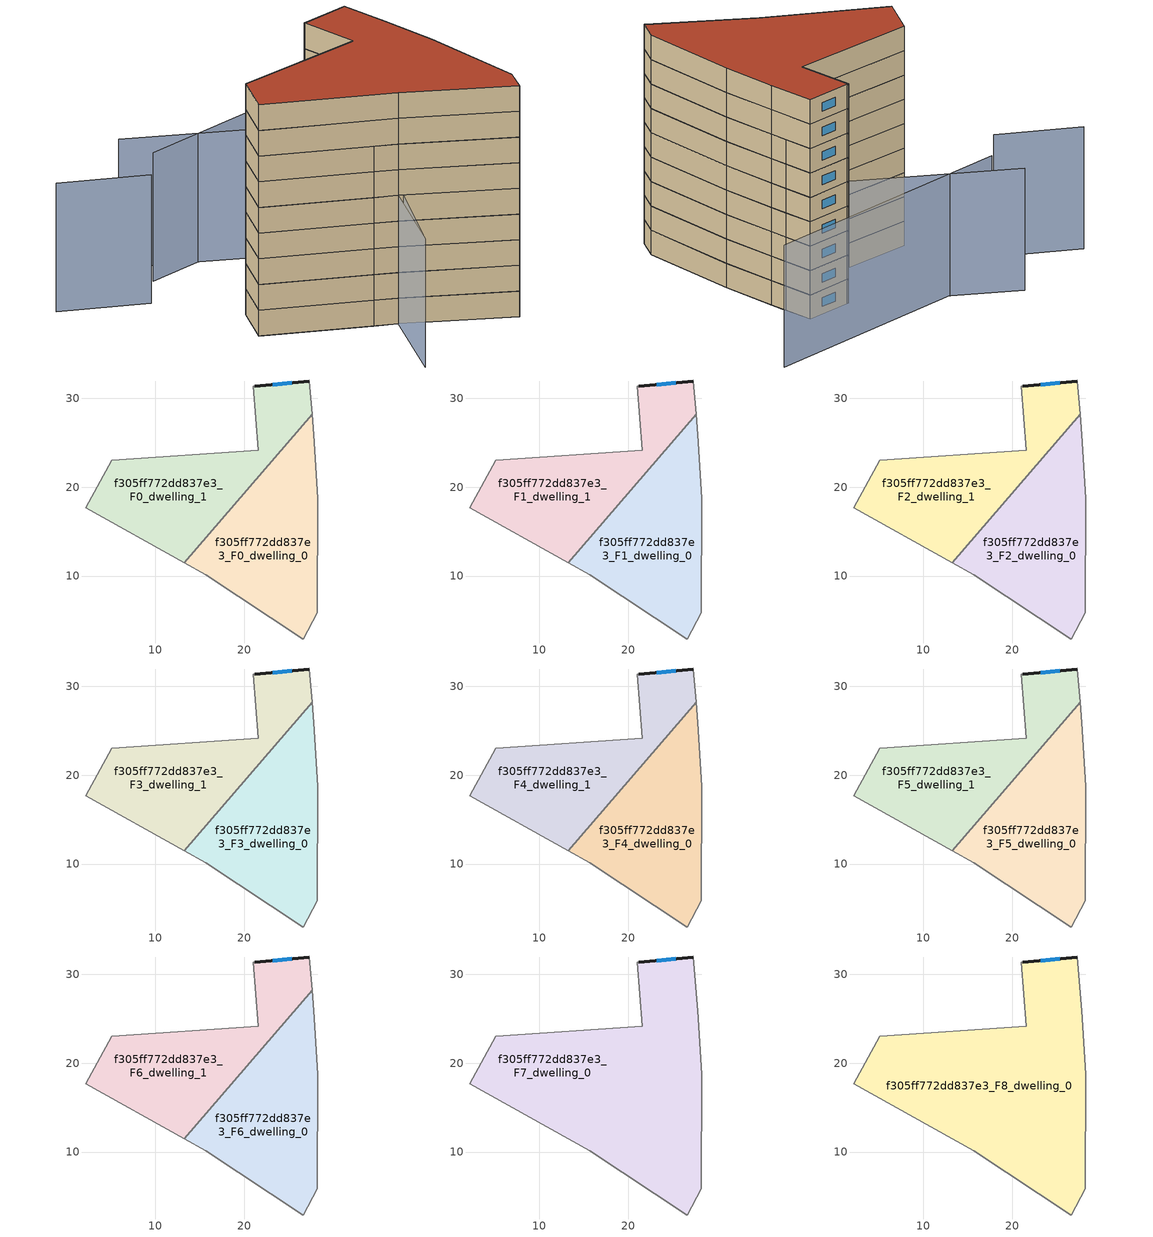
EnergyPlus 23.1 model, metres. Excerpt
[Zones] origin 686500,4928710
f305ff772dd837e3_F0_dwelling_0
 floor ground (EU_floor_Construction): 26.66,2.92 28.22,5.88 28.26,18.79 27.83,25.89 27.65,28.21 13.26,11.48 15.64,10.14 z0
 wall adiabatic (EU_wall_Construction): 27.65,28.21 27.83,25.89 28.26,18.79 28.22,5.88 26.66,2.92 15.64,10.14 13.26,11.48 z0:3
 wall to f305ff772dd837e3_F0_dwelling_1 (EU_wall_Construction): 13.26,11.48 27.65,28.21 z0:3
f305ff772dd837e3_F0_dwelling_1
 floor ground (EU_floor_Construction): 21.59,24.15 5.08,23.04 2.18,17.68 13.26,11.48 27.65,28.21 27.34,31.96 21.2,31.37 21,31.34 z0
 wall outside (EU_wall_Construction): 21.2,31.37 27.34,31.96 z0:3
 wall adiabatic (EU_wall_Construction): 27.34,31.96 27.65,28.21 / 13.26,11.48 2.18,17.68 5.08,23.04 21.59,24.15 21,31.34 21.2,31.37 z0:3
 window (EU_Window_Construction): 23.2,31.56 25.35,31.76 z0.98:2.02
f305ff772dd837e3_F1_dwelling_0
 floor to f305ff772dd837e3_F0_dwelling_0 (EU_floor_Construction): 26.66,2.92 28.22,5.88 28.26,18.79 27.83,25.89 27.65,28.21 13.26,11.48 15.64,10.14 z3
 wall adiabatic (EU_wall_Construction): 27.65,28.21 27.83,25.89 28.26,18.79 28.22,5.88 26.66,2.92 15.64,10.14 13.26,11.48 z3:6
 wall to f305ff772dd837e3_F1_dwelling_1 (EU_wall_Construction): 13.26,11.48 27.65,28.21 z3:6
f305ff772dd837e3_F1_dwelling_1
 floor to f305ff772dd837e3_F0_dwelling_1 (EU_floor_Construction): 21.59,24.15 5.08,23.04 2.18,17.68 13.26,11.48 27.65,28.21 27.34,31.96 21.2,31.37 21,31.34 z3
 wall outside (EU_wall_Construction): 21.2,31.37 27.34,31.96 z3:6
 wall adiabatic (EU_wall_Construction): 27.34,31.96 27.65,28.21 / 13.26,11.48 2.18,17.68 5.08,23.04 21.59,24.15 21,31.34 21.2,31.37 z3:6
 window (EU_Window_Construction): 23.2,31.56 25.35,31.76 z3.98:5.02
f305ff772dd837e3_F2_dwelling_0
 floor to f305ff772dd837e3_F1_dwelling_0 (EU_floor_Construction): 26.66,2.92 28.22,5.88 28.26,18.79 27.83,25.89 27.65,28.21 13.26,11.48 15.64,10.14 z6
 wall adiabatic (EU_wall_Construction): 27.65,28.21 27.83,25.89 28.26,18.79 28.22,5.88 26.66,2.92 15.64,10.14 13.26,11.48 z6:9
 wall to f305ff772dd837e3_F2_dwelling_1 (EU_wall_Construction): 13.26,11.48 27.65,28.21 z6:9
f305ff772dd837e3_F2_dwelling_1
 floor to f305ff772dd837e3_F1_dwelling_1 (EU_floor_Construction): 21.59,24.15 5.08,23.04 2.18,17.68 13.26,11.48 27.65,28.21 27.34,31.96 21.2,31.37 21,31.34 z6
 wall outside (EU_wall_Construction): 21.2,31.37 27.34,31.96 z6:9
 wall adiabatic (EU_wall_Construction): 27.34,31.96 27.65,28.21 / 13.26,11.48 2.18,17.68 5.08,23.04 21.59,24.15 21,31.34 21.2,31.37 z6:9
 window (EU_Window_Construction): 23.2,31.56 25.35,31.76 z6.98:8.02
f305ff772dd837e3_F3_dwelling_0
 floor to f305ff772dd837e3_F2_dwelling_0 (EU_floor_Construction): 26.66,2.92 28.22,5.88 28.26,18.79 27.83,25.89 27.65,28.21 13.26,11.48 15.64,10.14 z9
 wall adiabatic (EU_wall_Construction): 27.65,28.21 27.83,25.89 28.26,18.79 28.22,5.88 26.66,2.92 15.64,10.14 13.26,11.48 z9:12
 wall to f305ff772dd837e3_F3_dwelling_1 (EU_wall_Construction): 13.26,11.48 27.65,28.21 z9:12
f305ff772dd837e3_F3_dwelling_1
 floor to f305ff772dd837e3_F2_dwelling_1 (EU_floor_Construction): 21.59,24.15 5.08,23.04 2.18,17.68 13.26,11.48 27.65,28.21 27.34,31.96 21.2,31.37 21,31.34 z9
 wall outside (EU_wall_Construction): 21.2,31.37 27.34,31.96 z9:12
 wall adiabatic (EU_wall_Construction): 27.34,31.96 27.65,28.21 / 13.26,11.48 2.18,17.68 5.08,23.04 21.59,24.15 21,31.34 21.2,31.37 z9:12
 window (EU_Window_Construction): 23.2,31.56 25.35,31.76 z9.98:11.02
f305ff772dd837e3_F4_dwelling_0
 floor to f305ff772dd837e3_F3_dwelling_0 (EU_floor_Construction): 26.66,2.92 28.22,5.88 28.26,18.79 27.83,25.89 27.65,28.21 13.26,11.48 15.64,10.14 z12
 wall adiabatic (EU_wall_Construction): 27.65,28.21 27.83,25.89 28.26,18.79 28.22,5.88 26.66,2.92 15.64,10.14 13.26,11.48 z12:15
 wall to f305ff772dd837e3_F4_dwelling_1 (EU_wall_Construction): 13.26,11.48 27.65,28.21 z12:15
f305ff772dd837e3_F4_dwelling_1
 floor to f305ff772dd837e3_F3_dwelling_1 (EU_floor_Construction): 21.59,24.15 5.08,23.04 2.18,17.68 13.26,11.48 27.65,28.21 27.34,31.96 21.2,31.37 21,31.34 z12
 wall outside (EU_wall_Construction): 21.2,31.37 27.34,31.96 z12:15
 wall adiabatic (EU_wall_Construction): 27.34,31.96 27.65,28.21 / 13.26,11.48 2.18,17.68 5.08,23.04 21.59,24.15 21,31.34 21.2,31.37 z12:15
 window (EU_Window_Construction): 23.2,31.56 25.35,31.76 z12.98:14.02
f305ff772dd837e3_F5_dwelling_0
 floor to f305ff772dd837e3_F4_dwelling_0 (EU_floor_Construction): 26.66,2.92 28.22,5.88 28.26,18.79 27.83,25.89 27.65,28.21 13.26,11.48 15.64,10.14 z15
 wall adiabatic (EU_wall_Construction): 27.65,28.21 27.83,25.89 28.26,18.79 28.22,5.88 26.66,2.92 15.64,10.14 13.26,11.48 z15:18
 wall to f305ff772dd837e3_F5_dwelling_1 (EU_wall_Construction): 13.26,11.48 27.65,28.21 z15:18
f305ff772dd837e3_F5_dwelling_1
 floor to f305ff772dd837e3_F4_dwelling_1 (EU_floor_Construction): 21.59,24.15 5.08,23.04 2.18,17.68 13.26,11.48 27.65,28.21 27.34,31.96 21.2,31.37 21,31.34 z15
 wall outside (EU_wall_Construction): 21.2,31.37 27.34,31.96 z15:18
 wall adiabatic (EU_wall_Construction): 27.34,31.96 27.65,28.21 / 13.26,11.48 2.18,17.68 5.08,23.04 21.59,24.15 21,31.34 21.2,31.37 z15:18
 window (EU_Window_Construction): 23.2,31.56 25.35,31.76 z15.98:17.02
f305ff772dd837e3_F6_dwelling_0
 floor to f305ff772dd837e3_F5_dwelling_0 (EU_floor_Construction): 26.66,2.92 28.22,5.88 28.26,18.79 27.83,25.89 27.65,28.21 13.26,11.48 15.64,10.14 z18
 wall adiabatic (EU_wall_Construction): 27.65,28.21 27.83,25.89 28.26,18.79 28.22,5.88 26.66,2.92 15.64,10.14 13.26,11.48 z18:21
 wall to f305ff772dd837e3_F6_dwelling_1 (EU_wall_Construction): 13.26,11.48 27.65,28.21 z18:21
f305ff772dd837e3_F6_dwelling_1
 floor to f305ff772dd837e3_F5_dwelling_1 (EU_floor_Construction): 21.59,24.15 5.08,23.04 2.18,17.68 13.26,11.48 27.65,28.21 27.34,31.96 21.2,31.37 21,31.34 z18
 wall outside (EU_wall_Construction): 21.2,31.37 27.34,31.96 z18:21
 wall adiabatic (EU_wall_Construction): 27.34,31.96 27.65,28.21 / 13.26,11.48 2.18,17.68 5.08,23.04 21.59,24.15 21,31.34 21.2,31.37 z18:21
 window (EU_Window_Construction): 23.2,31.56 25.35,31.76 z18.98:20.02
f305ff772dd837e3_F7_dwelling_0
 floor to f305ff772dd837e3_F6_dwelling_0 (EU_floor_Construction): 26.66,2.92 28.22,5.88 28.26,18.79 27.83,25.89 27.65,28.21 13.26,11.48 15.64,10.14 z21
 floor to f305ff772dd837e3_F6_dwelling_1 (EU_floor_Construction): 21.59,24.15 5.08,23.04 2.18,17.68 13.26,11.48 27.65,28.21 27.34,31.96 21.2,31.37 21,31.34 z21
 wall outside (EU_wall_Construction): 21.2,31.37 27.34,31.96 z21:24
 wall adiabatic (EU_wall_Construction): 27.34,31.96 27.83,25.89 28.26,18.79 28.22,5.88 26.66,2.92 15.64,10.14 2.18,17.68 5.08,23.04 21.59,24.15 21,31.34 21.2,31.37 z21:24
 window (EU_Window_Construction): 23.2,31.56 25.35,31.76 z21.98:23.02
f305ff772dd837e3_F8_dwelling_0
 floor to f305ff772dd837e3_F7_dwelling_0 (EU_floor_Construction): 26.66,2.92 28.22,5.88 28.26,18.79 27.83,25.89 27.34,31.96 21.2,31.37 21,31.34 21.59,24.15 5.08,23.04 2.18,17.68 15.64,10.14 z24
 wall outside (EU_wall_Construction): 21.2,31.37 27.34,31.96 z24:27
 wall adiabatic (EU_wall_Construction): 27.34,31.96 27.83,25.89 28.26,18.79 28.22,5.88 26.66,2.92 15.64,10.14 2.18,17.68 5.08,23.04 21.59,24.15 21,31.34 21.2,31.37 z24:27
 window (EU_Window_Construction): 23.2,31.56 25.35,31.76 z24.98:26.02
 roof outside (EU_roof_Construction): 27.34,31.96 27.83,25.89 28.26,18.79 28.22,5.88 26.66,2.92 15.64,10.14 2.18,17.68 5.08,23.04 21.59,24.15 21,31.34 21.2,31.37 z27
shading: 9.83,-0.7 24.96,27.51 / 3.54,41.81 26.87,27.82 / 26.87,27.82 10.3,0.19 / 27.93,22.87 27.34,31.96 / -0.37,32.14 -9.55,37.22 / 38.81,40.33 3.85,36.56 z0:15
[Building]
EU S2 Campaign: North Axis=0; Terrain=City; Solar Distribution=FullExterior
[Site:Location]
Bologna: Latitude=44.5; Longitude=11.25; Time Zone=1; Elevation=37
[SizingPeriod:WeatherFileDays]
AnnualSizingPeriod: Begin Month=1; Begin Day of Month=1; End Month=12; End Day of Month=31; Day of Week for Start Day=Monday; Use Weather File Daylight Saving Period=No; Use Weather File Rain and Snow Indicators=No
[MATERIAL]
EU_InternalMass_Material: Roughness=MediumRough; Thickness=0.1; Conductivity=1; Density=1800; Specific Heat=900; Thermal Absorptance=0.9; Solar Absorptance=0.7; Visible Absorptance=0.7
[MATERIAL:NOMASS] Roughness=MediumRough; Thermal Absorptance=0.9; Solar Absorptance=0.7; Visible Absorptance=0.7
Name | Thermal Resistance
EU_wall_NoMass | 0.905828
EU_roof_NoMass | 0.37593
EU_floor_NoMass | 0.67114
[WINDOWMATERIAL:SIMPLEGLAZINGSYSTEM]
EU_Window_SimpleGlazing: UFactor=4.52486; Solar Heat Gain Coefficient=0.85; Visible Transmittance=0.85
[CONSTRUCTION]
EU_wall_Construction: EU_wall_NoMass
EU_roof_Construction: EU_roof_NoMass
EU_floor_Construction: EU_floor_NoMass
EU_InternalMass_Construction: EU_InternalMass_Material
EU_Window_Construction: EU_Window_SimpleGlazing
[ZONE] Type=1; Multiplier=1; Ceiling Height=autocalculate; Floor Area=autocalculate; Part of Total Floor Area=Yes
Name | Volume
f305ff772dd837e3_F0_dwelling_0; f305ff772dd837e3_F1_dwelling_0; f305ff772dd837e3_F2_dwelling_0; f305ff772dd837e3_F3_dwelling_0; f305ff772dd837e3_F4_dwelling_0; f305ff772dd837e3_F5_dwelling_0; f305ff772dd837e3_F6_dwelling_0 | 585.208
f305ff772dd837e3_F7_dwelling_0 | 1170.44
f305ff772dd837e3_F8_dwelling_0 | 1170.46
f305ff772dd837e3_F0_dwelling_1; f305ff772dd837e3_F1_dwelling_1; f305ff772dd837e3_F2_dwelling_1; f305ff772dd837e3_F3_dwelling_1; f305ff772dd837e3_F4_dwelling_1; f305ff772dd837e3_F5_dwelling_1; f305ff772dd837e3_F6_dwelling_1 | 585.24
[INTERNALMASS] Construction=EU_InternalMass_Construction
Name | Zone or ZoneList | Surface Area
f305ff772dd837e3_F0_dwelling_0_EU_InternalMass | f305ff772dd837e3_F0_dwelling_0 | 195.071
f305ff772dd837e3_F0_dwelling_1_EU_InternalMass | f305ff772dd837e3_F0_dwelling_1 | 195.078
f305ff772dd837e3_F1_dwelling_0_EU_InternalMass | f305ff772dd837e3_F1_dwelling_0 | 195.071
f305ff772dd837e3_F1_dwelling_1_EU_InternalMass | f305ff772dd837e3_F1_dwelling_1 | 195.078
f305ff772dd837e3_F2_dwelling_0_EU_InternalMass | f305ff772dd837e3_F2_dwelling_0 | 195.071
f305ff772dd837e3_F2_dwelling_1_EU_InternalMass | f305ff772dd837e3_F2_dwelling_1 | 195.078
f305ff772dd837e3_F3_dwelling_0_EU_InternalMass | f305ff772dd837e3_F3_dwelling_0 | 195.071
f305ff772dd837e3_F3_dwelling_1_EU_InternalMass | f305ff772dd837e3_F3_dwelling_1 | 195.078
f305ff772dd837e3_F4_dwelling_0_EU_InternalMass | f305ff772dd837e3_F4_dwelling_0 | 195.071
f305ff772dd837e3_F4_dwelling_1_EU_InternalMass | f305ff772dd837e3_F4_dwelling_1 | 195.078
f305ff772dd837e3_F5_dwelling_0_EU_InternalMass | f305ff772dd837e3_F5_dwelling_0 | 195.071
f305ff772dd837e3_F5_dwelling_1_EU_InternalMass | f305ff772dd837e3_F5_dwelling_1 | 195.078
f305ff772dd837e3_F6_dwelling_0_EU_InternalMass | f305ff772dd837e3_F6_dwelling_0 | 195.071
f305ff772dd837e3_F6_dwelling_1_EU_InternalMass | f305ff772dd837e3_F6_dwelling_1 | 195.078
f305ff772dd837e3_F7_dwelling_0_EU_InternalMass | f305ff772dd837e3_F7_dwelling_0 | 390.152
f305ff772dd837e3_F8_dwelling_0_EU_InternalMass | f305ff772dd837e3_F8_dwelling_0 | 390.152
[OTHEREQUIPMENT] Fuel Type=Electricity; Design Level Calculation Method=Watts/Area; Power per Zone Floor Area=1; Fraction Latent=0; Fraction Radiant=0; Fraction Lost=0; Carbon Dioxide Generation Rate=0; EndUse Subcategory=EU_Step8_InternalGains
Name | Zone or ZoneList or Space or SpaceList | Schedule
EU_Step8_InternalGain_f305ff772dd837e3_F0_dwelling_0_f000 | f305ff772dd837e3_F0_dwelling_0 | EU_Step8_GainSchedule_f305ff772dd837e3_F0_dwelling_0_f000
EU_Step8_InternalGain_f305ff772dd837e3_F0_dwelling_1_f000 | f305ff772dd837e3_F0_dwelling_1 | EU_Step8_GainSchedule_f305ff772dd837e3_F0_dwelling_1_f000
EU_Step8_InternalGain_f305ff772dd837e3_F1_dwelling_0_f000 | f305ff772dd837e3_F1_dwelling_0 | EU_Step8_GainSchedule_f305ff772dd837e3_F1_dwelling_0_f000
EU_Step8_InternalGain_f305ff772dd837e3_F1_dwelling_1_f000 | f305ff772dd837e3_F1_dwelling_1 | EU_Step8_GainSchedule_f305ff772dd837e3_F1_dwelling_1_f000
EU_Step8_InternalGain_f305ff772dd837e3_F2_dwelling_0_f000 | f305ff772dd837e3_F2_dwelling_0 | EU_Step8_GainSchedule_f305ff772dd837e3_F2_dwelling_0_f000
EU_Step8_InternalGain_f305ff772dd837e3_F2_dwelling_1_f000 | f305ff772dd837e3_F2_dwelling_1 | EU_Step8_GainSchedule_f305ff772dd837e3_F2_dwelling_1_f000
EU_Step8_InternalGain_f305ff772dd837e3_F3_dwelling_0_f000 | f305ff772dd837e3_F3_dwelling_0 | EU_Step8_GainSchedule_f305ff772dd837e3_F3_dwelling_0_f000
EU_Step8_InternalGain_f305ff772dd837e3_F3_dwelling_1_f000 | f305ff772dd837e3_F3_dwelling_1 | EU_Step8_GainSchedule_f305ff772dd837e3_F3_dwelling_1_f000
EU_Step8_InternalGain_f305ff772dd837e3_F4_dwelling_0_f000 | f305ff772dd837e3_F4_dwelling_0 | EU_Step8_GainSchedule_f305ff772dd837e3_F4_dwelling_0_f000
EU_Step8_InternalGain_f305ff772dd837e3_F4_dwelling_1_f000 | f305ff772dd837e3_F4_dwelling_1 | EU_Step8_GainSchedule_f305ff772dd837e3_F4_dwelling_1_f000
EU_Step8_InternalGain_f305ff772dd837e3_F5_dwelling_0_f000 | f305ff772dd837e3_F5_dwelling_0 | EU_Step8_GainSchedule_f305ff772dd837e3_F5_dwelling_0_f000
EU_Step8_InternalGain_f305ff772dd837e3_F5_dwelling_1_f000 | f305ff772dd837e3_F5_dwelling_1 | EU_Step8_GainSchedule_f305ff772dd837e3_F5_dwelling_1_f000
EU_Step8_InternalGain_f305ff772dd837e3_F6_dwelling_0_f000 | f305ff772dd837e3_F6_dwelling_0 | EU_Step8_GainSchedule_f305ff772dd837e3_F6_dwelling_0_f000
EU_Step8_InternalGain_f305ff772dd837e3_F6_dwelling_1_f000 | f305ff772dd837e3_F6_dwelling_1 | EU_Step8_GainSchedule_f305ff772dd837e3_F6_dwelling_1_f000
EU_Step8_InternalGain_f305ff772dd837e3_F7_dwelling_0_f000 | f305ff772dd837e3_F7_dwelling_0 | EU_Step8_GainSchedule_f305ff772dd837e3_F7_dwelling_0_f000
EU_Step8_InternalGain_f305ff772dd837e3_F8_dwelling_0_f000 | f305ff772dd837e3_F8_dwelling_0 | EU_Step8_GainSchedule_f305ff772dd837e3_F8_dwelling_0_f000
[ZONEVENTILATION:DESIGNFLOWRATE] Schedule=EU_AlwaysOn; Design Flow Rate Calculation Method=AirChanges/Hour; Air Changes per Hour=0.73129; Ventilation Type=Natural; Fan Pressure Rise=0; Fan Total Efficiency=1; Constant Term Coefficient=1; Temperature Term Coefficient=0; Velocity Term Coefficient=0; Velocity Squared Term Coefficient=0; Minimum Indoor Temperature=-100; Maximum Indoor Temperature=100; Delta Temperature=-100; Minimum Outdoor Temperature=-100; Maximum Outdoor Temperature=100; Maximum Wind Speed=40
Name | Zone or ZoneList or Space or SpaceList
EU_ConstantAir_f305ff772dd837e3_F0_dwelling_0 | f305ff772dd837e3_F0_dwelling_0
EU_ConstantAir_f305ff772dd837e3_F0_dwelling_1 | f305ff772dd837e3_F0_dwelling_1
EU_ConstantAir_f305ff772dd837e3_F1_dwelling_0 | f305ff772dd837e3_F1_dwelling_0
EU_ConstantAir_f305ff772dd837e3_F1_dwelling_1 | f305ff772dd837e3_F1_dwelling_1
EU_ConstantAir_f305ff772dd837e3_F2_dwelling_0 | f305ff772dd837e3_F2_dwelling_0
EU_ConstantAir_f305ff772dd837e3_F2_dwelling_1 | f305ff772dd837e3_F2_dwelling_1
EU_ConstantAir_f305ff772dd837e3_F3_dwelling_0 | f305ff772dd837e3_F3_dwelling_0
EU_ConstantAir_f305ff772dd837e3_F3_dwelling_1 | f305ff772dd837e3_F3_dwelling_1
EU_ConstantAir_f305ff772dd837e3_F4_dwelling_0 | f305ff772dd837e3_F4_dwelling_0
EU_ConstantAir_f305ff772dd837e3_F4_dwelling_1 | f305ff772dd837e3_F4_dwelling_1
EU_ConstantAir_f305ff772dd837e3_F5_dwelling_0 | f305ff772dd837e3_F5_dwelling_0
EU_ConstantAir_f305ff772dd837e3_F5_dwelling_1 | f305ff772dd837e3_F5_dwelling_1
EU_ConstantAir_f305ff772dd837e3_F6_dwelling_0 | f305ff772dd837e3_F6_dwelling_0
EU_ConstantAir_f305ff772dd837e3_F6_dwelling_1 | f305ff772dd837e3_F6_dwelling_1
EU_ConstantAir_f305ff772dd837e3_F7_dwelling_0 | f305ff772dd837e3_F7_dwelling_0
EU_ConstantAir_f305ff772dd837e3_F8_dwelling_0 | f305ff772dd837e3_F8_dwelling_0
[HVACTEMPLATE:THERMOSTAT] Constant Heating Setpoint=20; Constant Cooling Setpoint=50
EU_HeatOnly_f305ff772dd837e3_F0_dwelling_0; EU_HeatOnly_f305ff772dd837e3_F0_dwelling_1; EU_HeatOnly_f305ff772dd837e3_F1_dwelling_0; EU_HeatOnly_f305ff772dd837e3_F1_dwelling_1; EU_HeatOnly_f305ff772dd837e3_F2_dwelling_0; EU_HeatOnly_f305ff772dd837e3_F2_dwelling_1; EU_HeatOnly_f305ff772dd837e3_F3_dwelling_0; EU_HeatOnly_f305ff772dd837e3_F3_dwelling_1; EU_HeatOnly_f305ff772dd837e3_F4_dwelling_0; EU_HeatOnly_f305ff772dd837e3_F4_dwelling_1; EU_HeatOnly_f305ff772dd837e3_F5_dwelling_0; EU_HeatOnly_f305ff772dd837e3_F5_dwelling_1; EU_HeatOnly_f305ff772dd837e3_F6_dwelling_0; EU_HeatOnly_f305ff772dd837e3_F6_dwelling_1; EU_HeatOnly_f305ff772dd837e3_F7_dwelling_0; EU_HeatOnly_f305ff772dd837e3_F8_dwelling_0
[HVACTEMPLATE:ZONE:IDEALLOADSAIRSYSTEM] System Availability Schedule=EU_AlwaysOn; Maximum Heating Supply Air Temperature=50; Minimum Cooling Supply Air Temperature=13; Maximum Heating Supply Air Humidity Ratio=0.0156; Minimum Cooling Supply Air Humidity Ratio=0.0077; Heating Limit=NoLimit; Cooling Limit=NoLimit; Heating Availability Schedule=EU_AlwaysOn; Cooling Availability Schedule=EU_CoolingOff; Dehumidification Control Type=ConstantSensibleHeatRatio; Cooling Sensible Heat Ratio=0.7; Dehumidification Setpoint=60; Humidification Control Type=None; Humidification Setpoint=30; Outdoor Air Method=None; Outdoor Air Flow Rate per Person=0.00944; Outdoor Air Flow Rate per Zone Floor Area=0; Outdoor Air Flow Rate per Zone=0; Demand Controlled Ventilation Type=None; Outdoor Air Economizer Type=NoEconomizer; Heat Recovery Type=None; Sensible Heat Recovery Effectiveness=0.7; Latent Heat Recovery Effectiveness=0.65
Name | Template Thermostat
f305ff772dd837e3_F0_dwelling_0 | EU_HeatOnly_f305ff772dd837e3_F0_dwelling_0
f305ff772dd837e3_F0_dwelling_1 | EU_HeatOnly_f305ff772dd837e3_F0_dwelling_1
f305ff772dd837e3_F1_dwelling_0 | EU_HeatOnly_f305ff772dd837e3_F1_dwelling_0
f305ff772dd837e3_F1_dwelling_1 | EU_HeatOnly_f305ff772dd837e3_F1_dwelling_1
f305ff772dd837e3_F2_dwelling_0 | EU_HeatOnly_f305ff772dd837e3_F2_dwelling_0
f305ff772dd837e3_F2_dwelling_1 | EU_HeatOnly_f305ff772dd837e3_F2_dwelling_1
f305ff772dd837e3_F3_dwelling_0 | EU_HeatOnly_f305ff772dd837e3_F3_dwelling_0
f305ff772dd837e3_F3_dwelling_1 | EU_HeatOnly_f305ff772dd837e3_F3_dwelling_1
f305ff772dd837e3_F4_dwelling_0 | EU_HeatOnly_f305ff772dd837e3_F4_dwelling_0
f305ff772dd837e3_F4_dwelling_1 | EU_HeatOnly_f305ff772dd837e3_F4_dwelling_1
f305ff772dd837e3_F5_dwelling_0 | EU_HeatOnly_f305ff772dd837e3_F5_dwelling_0
f305ff772dd837e3_F5_dwelling_1 | EU_HeatOnly_f305ff772dd837e3_F5_dwelling_1
f305ff772dd837e3_F6_dwelling_0 | EU_HeatOnly_f305ff772dd837e3_F6_dwelling_0
f305ff772dd837e3_F6_dwelling_1 | EU_HeatOnly_f305ff772dd837e3_F6_dwelling_1
f305ff772dd837e3_F7_dwelling_0 | EU_HeatOnly_f305ff772dd837e3_F7_dwelling_0
f305ff772dd837e3_F8_dwelling_0 | EU_HeatOnly_f305ff772dd837e3_F8_dwelling_0
[SIZING:ZONE] Zone Cooling Design Supply Air Temperature Input Method=SupplyAirTemperature; Zone Cooling Design Supply Air Temperature=13; Zone Heating Design Supply Air Temperature Input Method=SupplyAirTemperature; Zone Heating Design Supply Air Temperature=50; Zone Cooling Design Supply Air Humidity Ratio=0.008; Zone Heating Design Supply Air Humidity Ratio=0.008; Cooling Design Air Flow Method=DesignDay; Cooling Design Air Flow Rate=0; Cooling Minimum Air Flow per Zone Floor Area=0.000762; Cooling Minimum Air Flow=0; Cooling Minimum Air Flow Fraction=0.2; Heating Design Air Flow Method=DesignDay; Heating Design Air Flow Rate=0; Heating Maximum Air Flow per Zone Floor Area=0.002032; Heating Maximum Air Flow=0.141576; Heating Maximum Air Flow Fraction=0.3; Account for Dedicated Outdoor Air System=No; Dedicated Outdoor Air System Control Strategy=NeutralSupplyAir; Dedicated Outdoor Air Low Setpoint Temperature for Design=autosize; Dedicated Outdoor Air High Setpoint Temperature for Design=autosize; Zone Load Sizing Method=Sensible Load Only No Latent Load; Zone Latent Cooling Design Supply Air Humidity Ratio Input Method=HumidityRatioDifference; Zone Cooling Design Supply Air Humidity Ratio Difference=0.005; Zone Latent Heating Design Supply Air Humidity Ratio Input Method=HumidityRatioDifference; Zone Humidification Design Supply Air Humidity Ratio Difference=0.005
f305ff772dd837e3_F0_dwelling_0; f305ff772dd837e3_F0_dwelling_1; f305ff772dd837e3_F1_dwelling_0; f305ff772dd837e3_F1_dwelling_1; f305ff772dd837e3_F2_dwelling_0; f305ff772dd837e3_F2_dwelling_1; f305ff772dd837e3_F3_dwelling_0; f305ff772dd837e3_F3_dwelling_1; f305ff772dd837e3_F4_dwelling_0; f305ff772dd837e3_F4_dwelling_1; f305ff772dd837e3_F5_dwelling_0; f305ff772dd837e3_F5_dwelling_1; f305ff772dd837e3_F6_dwelling_0; f305ff772dd837e3_F6_dwelling_1; f305ff772dd837e3_F7_dwelling_0; f305ff772dd837e3_F8_dwelling_0
[SCHEDULE:CONSTANT]
Name | Hourly Value
EU_AlwaysOn | 1
EU_CoolingOff | 0
[SCHEDULE:FILE] Column Number=1; Rows to Skip at Top=0; Number of Hours of Data=8760; Column Separator=Comma; Interpolate to Timestep=No; Minutes per Item=60; Adjust Schedule for Daylight Savings=Yes
Name | File
EU_Step8_GainSchedule_f305ff772dd837e3_F0_dwelling_0_f000 | ../../schedules/f305ff772dd837e3/f305ff772dd837e3_F0_dwelling_0_f000_gain.csv
EU_Step8_GainSchedule_f305ff772dd837e3_F0_dwelling_1_f000 | ../../schedules/f305ff772dd837e3/f305ff772dd837e3_F0_dwelling_1_f000_gain.csv
EU_Step8_GainSchedule_f305ff772dd837e3_F1_dwelling_0_f000 | ../../schedules/f305ff772dd837e3/f305ff772dd837e3_F1_dwelling_0_f000_gain.csv
EU_Step8_GainSchedule_f305ff772dd837e3_F1_dwelling_1_f000 | ../../schedules/f305ff772dd837e3/f305ff772dd837e3_F1_dwelling_1_f000_gain.csv
EU_Step8_GainSchedule_f305ff772dd837e3_F2_dwelling_0_f000 | ../../schedules/f305ff772dd837e3/f305ff772dd837e3_F2_dwelling_0_f000_gain.csv
EU_Step8_GainSchedule_f305ff772dd837e3_F2_dwelling_1_f000 | ../../schedules/f305ff772dd837e3/f305ff772dd837e3_F2_dwelling_1_f000_gain.csv
EU_Step8_GainSchedule_f305ff772dd837e3_F3_dwelling_0_f000 | ../../schedules/f305ff772dd837e3/f305ff772dd837e3_F3_dwelling_0_f000_gain.csv
EU_Step8_GainSchedule_f305ff772dd837e3_F3_dwelling_1_f000 | ../../schedules/f305ff772dd837e3/f305ff772dd837e3_F3_dwelling_1_f000_gain.csv
EU_Step8_GainSchedule_f305ff772dd837e3_F4_dwelling_0_f000 | ../../schedules/f305ff772dd837e3/f305ff772dd837e3_F4_dwelling_0_f000_gain.csv
EU_Step8_GainSchedule_f305ff772dd837e3_F4_dwelling_1_f000 | ../../schedules/f305ff772dd837e3/f305ff772dd837e3_F4_dwelling_1_f000_gain.csv
EU_Step8_GainSchedule_f305ff772dd837e3_F5_dwelling_0_f000 | ../../schedules/f305ff772dd837e3/f305ff772dd837e3_F5_dwelling_0_f000_gain.csv
EU_Step8_GainSchedule_f305ff772dd837e3_F5_dwelling_1_f000 | ../../schedules/f305ff772dd837e3/f305ff772dd837e3_F5_dwelling_1_f000_gain.csv
EU_Step8_GainSchedule_f305ff772dd837e3_F6_dwelling_0_f000 | ../../schedules/f305ff772dd837e3/f305ff772dd837e3_F6_dwelling_0_f000_gain.csv
EU_Step8_GainSchedule_f305ff772dd837e3_F6_dwelling_1_f000 | ../../schedules/f305ff772dd837e3/f305ff772dd837e3_F6_dwelling_1_f000_gain.csv
EU_Step8_GainSchedule_f305ff772dd837e3_F7_dwelling_0_f000 | ../../schedules/f305ff772dd837e3/f305ff772dd837e3_F7_dwelling_0_f000_gain.csv
EU_Step8_GainSchedule_f305ff772dd837e3_F8_dwelling_0_f000 | ../../schedules/f305ff772dd837e3/f305ff772dd837e3_F8_dwelling_0_f000_gain.csv
